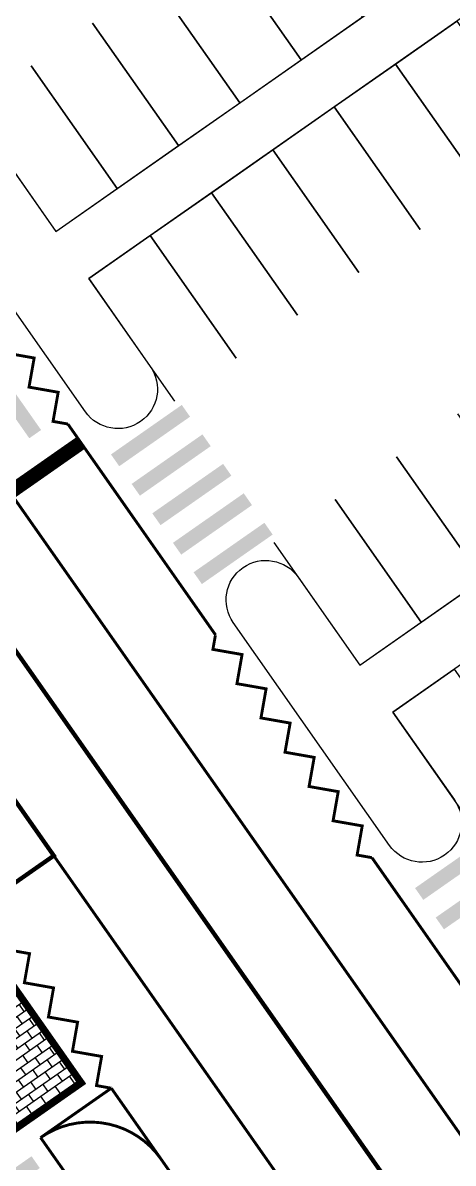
# Model space of a CAD drawing. Header units: millimetres. Extents: x 152904052 to 153933663, y 538271515 to 539240469.
# Drawn here: x 153259000 to 153273936, y 538785702 to 538825339 of the extents above; entities that cross this region are included whole.
import ezdxf

# ---------------------------------------------------------------- set-up
doc = ezdxf.new("R2010")
doc.units = ezdxf.units.MM
doc.layers.add('SCHM', color=9, linetype='Continuous')

msp = doc.modelspace()

# ---------------------------------------------------------------- hatches: boundary and pattern name
at = {"layer": 'SCHM'}
h = msp.add_hatch(dxfattribs=at)
h.set_pattern_fill('AR-B816', color=256, scale=1.5, angle=35, style=0)
h.set_pattern_definition([(35, (153047340.56, 538682551.4), (-174.8261, 249.67754), []), (125, (153047340.56, 538682551.4), (-424.50364, 74.85145), [304.8, -304.8])])
h.paths.add_polyline_path([(153248284.9, 538786255.7), (153247955.1, 538786726.8), (153247725.4, 538786565.9), (153251195.5, 538781610), (153261025.3, 538788492.9), (153257555.2, 538793448.8), (153257064.1, 538793104.9), (153257307.9, 538792756.8), (153255752.7, 538791667.9), (153253335, 538789974.9), (153253421, 538789852.1)])
h.paths.add_polyline_path([(153243036.7, 538793751), (153243159.6, 538793837), (153242944.5, 538794144.2), (153242591.9, 538793897.3), (153247725.4, 538786565.9), (153247955.1, 538786726.8)])
h.paths.add_polyline_path([(153238269.9, 538800820.3), (153237917.3, 538800573.3), (153242591.9, 538793897.3), (153242944.5, 538794144.2)])
h.paths.add_polyline_path([(153247259.5, 538808152.6), (153246236, 538807435.9), (153246508.4, 538807046.8), (153247040.9, 538807419.6), (153247256, 538807112.4), (153247747, 538807456.3)])
h.paths.add_polyline_path([(153244270, 538806059.3), (153238126.4, 538801757.5), (153238398.8, 538801368.4), (153244542.4, 538805670.2)])
h.paths.add_polyline_path([(153252421.7, 538800780.2), (153251930.6, 538800436.3), (153252145.7, 538800129.2), (153253089.2, 538798781.7), (153253777.5, 538797798.7), (153254408.4, 538796897.6), (153255039.4, 538795996.5), (153255670.3, 538795095.5), (153256358.6, 538794112.5), (153257064.1, 538793104.9), (153257555.2, 538793448.8)])
h.paths.add_polyline_path([(153247747, 538807456.3), (153247256, 538807112.4), (153251930.6, 538800436.3), (153252421.7, 538800780.2)])

# ---------------------------------------------------------------- linework, layer by layer
at = {"layer": 'SCHM', "ltscale": 0.0008}
for points in [[(153255751.7, 538819561.8, -1), (153258004.4, 538821139.2), (153260140.9, 538818087.8), (153386126.5, 538906303.9), (153383990, 538909355.2, -1), (153386242.6, 538910932.6), (153391662.9, 538903191.6, -1), (153389410.3, 538901614.2), (153387273.7, 538904665.6), (153261288.1, 538816449.5), (153263424.7, 538813398.2, -1), (153261172, 538811820.9)], [(153266305.5, 538804489.4, -1), (153268558.2, 538806066.8), (153270694.7, 538803015.4), (153396680.3, 538891231.5), (153394543.8, 538894282.8, -1), (153396796.4, 538895860.2), (153402216.7, 538888119.2, -1), (153399964.1, 538886541.8), (153397827.5, 538889593.2), (153271841.9, 538801377.1), (153273978.5, 538798325.8, -1), (153271725.8, 538796748.5)]]:
    msp.add_lwpolyline(points, format="xyb", close=True, dxfattribs=at)
at = {"layer": 'SCHM'}
for points in [[(153265677.5, 538828312.6), (153268660.1, 538824053), (153270789.9, 538825544.3), (153267807.3, 538829803.9)], [(153263547.7, 538826821.3), (153266530.3, 538822561.7), (153268660.1, 538824053), (153265677.5, 538828312.6)], [(153261417.9, 538825330), (153264400.5, 538821070.4), (153266530.3, 538822561.7), (153263547.7, 538826821.3)], [(153259288.1, 538823838.7), (153262270.7, 538819579.1), (153264400.5, 538821070.4), (153261417.9, 538825330)], [(153274919.7, 538819646.4), (153271937.1, 538823906), (153274066.9, 538825397.3), (153277049.5, 538821137.7)], [(153272789.9, 538818155.1), (153269807.3, 538822414.7), (153271937.1, 538823906), (153274919.7, 538819646.4)], [(153257158.3, 538822347.4), (153260140.9, 538818087.8), (153262270.7, 538819579.1), (153259288.1, 538823838.7)], [(153270660.1, 538816663.8), (153267677.5, 538820923.4), (153269807.3, 538822414.7), (153272789.9, 538818155.1)], [(153268530.3, 538815172.5), (153265547.7, 538819432.1), (153267677.5, 538820923.4), (153270660.1, 538816663.8)], [(153266400.5, 538813681.2), (153263417.9, 538817940.8), (153265547.7, 538819432.1), (153268530.3, 538815172.5)], [(153264270.7, 538812189.9), (153261288.1, 538816449.5), (153263417.9, 538817940.8), (153266400.5, 538813681.2)], [(153271971.7, 538810257.6), (153274954.3, 538805998), (153277084.1, 538807489.3), (153274101.5, 538811748.9)], [(153269841.9, 538808766.3), (153272824.5, 538804506.7), (153274954.3, 538805998), (153271971.7, 538810257.6)], [(153267712.1, 538807275), (153270694.7, 538803015.4), (153272824.5, 538804506.7), (153269841.9, 538808766.3)], [(153274824.5, 538797117.5), (153271841.9, 538801377.1), (153273971.7, 538802868.4), (153276954.3, 538798608.8)]]:
    msp.add_lwpolyline(points, dxfattribs=at)
for points, const_width in [([(153315458.4, 538722523.6), (153243866.2, 538824767.8)], 150), ([(153256098.7, 538807298), (153261013.6, 538810739.5)], 500), ([(153263791, 538785851.6), (153262070.3, 538788309)], 100)]:
    msp.add_lwpolyline(points, dxfattribs=dict(at, const_width=const_width))
at = {"layer": 'SCHM', "ltscale": 0.005, "const_width": 100}
for points in [[(153260562.2, 538811393.9), (153260048, 538811484.5), (153260226.6, 538812497.3), (153259213.9, 538812675.9), (153259392.4, 538813688.6), (153258379.7, 538813867.2), (153258558.2, 538814880), (153257545.5, 538815058.6), (153257724.1, 538816071.3), (153256711.3, 538816249.9), (153256889.9, 538817262.7), (153255877.1, 538817441.3), (153256055.7, 538818454), (153255042.9, 538818632.6), (153255130, 538819126.5)], [(153271116, 538796321.5), (153270601.9, 538796412.1), (153270780.4, 538797424.9), (153269767.7, 538797603.5), (153269946.2, 538798616.2), (153268933.5, 538798794.8), (153269112.1, 538799807.6), (153268099.3, 538799986.2), (153268277.9, 538800998.9), (153267265.1, 538801177.5), (153267443.7, 538802190.3), (153266430.9, 538802368.9), (153266609.5, 538803381.6), (153265596.7, 538803560.2), (153265683.8, 538804054.1)], [(153262070.3, 538788309), (153261556.1, 538788399.7), (153261734.7, 538789412.5), (153260721.9, 538789591), (153260900.5, 538790603.8), (153259887.7, 538790782.4), (153260066.3, 538791795.1), (153259053.6, 538791973.7), (153259232.1, 538792986.5), (153258219.4, 538793165.1)], [(153259612.8, 538786588.3), (153262070.3, 538788309)]]:
    msp.add_lwpolyline(points, dxfattribs=at)
at = {"layer": 'SCHM', "ltscale": 0.05, "const_width": 100}
for points in [[(153265691.1, 538804059.3), (153260562.2, 538811393.9)], [(153276244.9, 538788986.9), (153271116, 538796321.5)], [(153263965, 538780388.4), (153259616.3, 538786590.7)]]:
    msp.add_lwpolyline(points, dxfattribs=at)
at = {"layer": 'SCHM', "ltscale": 0.3, "const_width": 100}
for points in [[(153285617.5, 538770371.1), (153258556.1, 538809018.8)], [(153280702.6, 538766929.7), (153253641.2, 538805577.3)], [(153278245.1, 538765208.9), (153263791, 538785851.6)]]:
    msp.add_lwpolyline(points, dxfattribs=at)
at = {"layer": 'SCHM', "const_width": 250}
msp.add_lwpolyline([(153251195.9, 538781610.3), (153261025.7, 538788493.2), (153247259.9, 538808152.9), (153237430.1, 538801269.9)], close=True, dxfattribs=at)
at = {"layer": 'SCHM', "ltscale": 0.005, "const_width": 150}
msp.add_lwpolyline([(153257616.5, 538794669.7), (153260074, 538796390.4), (153256632.5, 538801305.3), (153254175, 538799584.6)], close=True, dxfattribs=at)
at = {"layer": 'SCHM', "const_width": 100}
msp.add_lwpolyline([(153263791, 538785851.6, 0.4142136), (153259612.8, 538786588.3)], format="xyb", dxfattribs=at)
at = {"layer": 'SCHM'}
for points in [[(153259633, 538811185.7), (153257912.2, 538813643.2), (153259223.4, 538810898.9), (153257502.6, 538813356.4)], [(153262345.8, 538809926.5), (153264803.3, 538811647.3), (153262059, 538810336.1), (153264516.5, 538812056.8)], [(153263062.8, 538808902.6), (153265520.2, 538810623.3), (153262776, 538809312.2), (153265233.4, 538811032.9)], [(153263779.8, 538807878.7), (153266237.2, 538809599.4), (153263493, 538808288.2), (153265950.4, 538810009)], [(153264496.7, 538806854.7), (153266954.2, 538808575.5), (153264209.9, 538807264.3), (153266667.4, 538808985)], [(153265213.7, 538805830.8), (153267671.1, 538807551.5), (153264926.9, 538806240.4), (153267384.4, 538807961.1)], [(153272899.6, 538794854.1), (153275357.1, 538796574.9), (153272612.8, 538795263.7), (153275070.3, 538796984.4)], [(153273616.6, 538793830.2), (153276074, 538795550.9), (153273329.8, 538794239.8), (153275787.3, 538795960.5)], [(153257130.9, 538783812.8), (153259588.4, 538785533.5), (153256844.2, 538784222.4), (153259301.6, 538785943.1)]]:
    msp.add_solid(points, dxfattribs=at)

doc.saveas('drawing.dxf')
